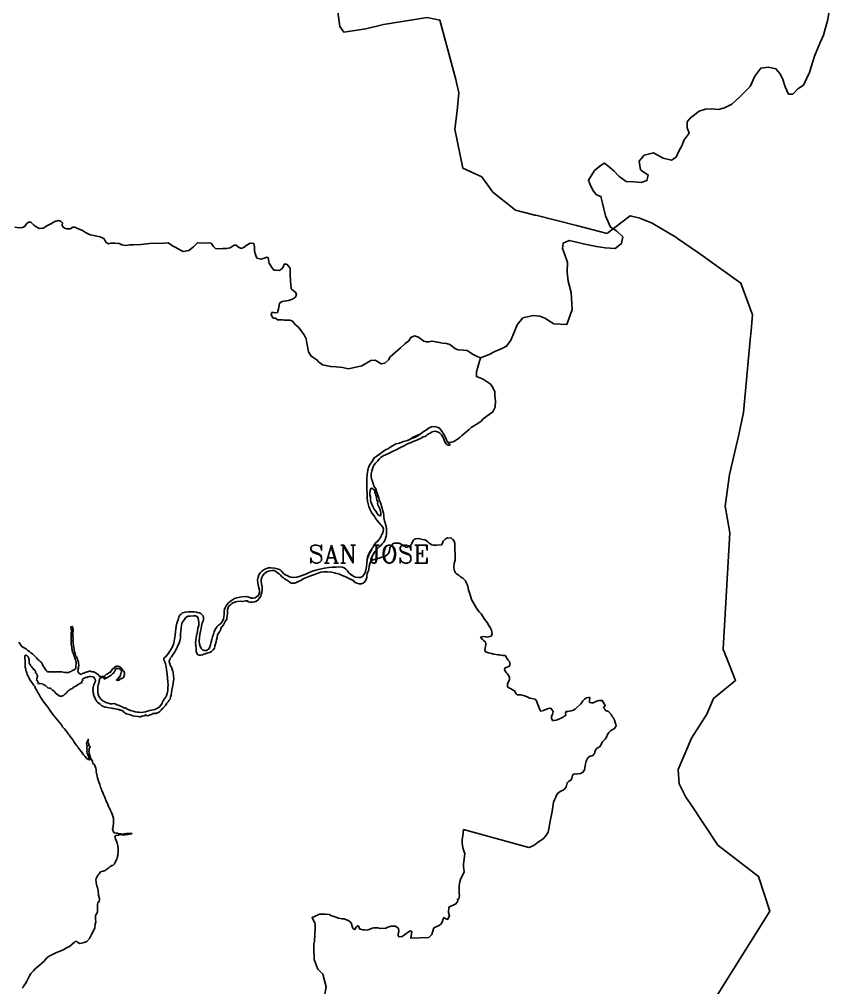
# Model space of a CAD drawing. Extents: x 283583 to 658922, y 889284 to 1241133.
# Drawn here: x 429287 to 445057, y 1076058 to 1094911 of the extents above; entities that cross this region are included whole.
import ezdxf
from ezdxf.enums import TextEntityAlignment as Align

# ---------------------------------------------------------------- set-up
doc = ezdxf.new("R2010")
doc.units = 0
doc.header["$MEASUREMENT"] = 0
for name, color, linetype in [('230 kV', 14, 'Continuous'), ('ALAJUELA', 7, 'Continuous'), ('NPROVINCIA', 40, 'Continuous'), ('PUNTARENAS', 7, 'Continuous'), ('SAN JOSE', 7, 'Continuous')]:
    doc.layers.add(name, color=color, linetype=linetype)
doc.styles.add('COMPLEX', font='COMPLEX', dxfattribs={"height": 0.2})

msp = doc.modelspace()

# ---------------------------------------------------------------- linework, layer by layer
at = {"layer": '230 kV', "color": 16}
msp.add_lwpolyline([(435300, 1096436), (435523, 1094770), (435603, 1094663), (436029, 1094728), (436374, 1094810), (437227, 1094947), (437471, 1094895), (437782, 1093740), (437843, 1093479), (437808, 1093128), (437765, 1092772), (437916, 1092015), (438287, 1091847), (438502, 1091545), (438943, 1091195), (439322, 1091100), (439336, 1091096), (440128, 1090896), (440728, 1090745), (440739, 1090754), (441177, 1091086), (441364, 1091042), (441603, 1090945), (442061, 1090672), (442099, 1090646), (442507, 1090366), (443329, 1089778), (443554, 1089161), (443527, 1088853), (443511, 1088672), (443381, 1087255), (443283, 1086795), (443108, 1086051), (443021, 1085433), (443114, 1084912), (442988, 1082655), (442987, 1082640), (443010, 1082583), (443023, 1082550), (443027, 1082541), (443036, 1082516), (443225, 1082041), (442797, 1081689), (442668, 1081380), (442366, 1080916), (442111, 1080307), (442126, 1080024), (442186, 1079907), (442258, 1079769), (442346, 1079637), (442883, 1078834), (443671, 1078225), (443895, 1077545), (442787, 1075774)], dxfattribs=at)
at = {"layer": 'ALAJUELA', "color": 241}
msp.add_lwpolyline([(445057, 1095098), (445015, 1094885), (444979, 1094744), (444940, 1094603), (444876, 1094462), (444762, 1094196), (444731, 1094088), (444667, 1093878), (444546, 1093628), (444441, 1093560), (444342, 1093456), (444256, 1093458), (444190, 1093600), (444145, 1093741), (444097, 1093850), (444011, 1093950), (443865, 1093978), (443716, 1093963), (443601, 1093807), (443511, 1093607), (443308, 1093400), (443153, 1093260), (443011, 1093186), (442893, 1093155), (442751, 1093169), (442638, 1093161), (442520, 1093123), (442342, 1092986), (442282, 1092915), (442286, 1092800), (442320, 1092694), (442229, 1092563), (442183, 1092452), (442127, 1092355), (442069, 1092230), (441979, 1092173), (441819, 1092208), (441631, 1092313), (441450, 1092265), (441353, 1092150), (441377, 1091982), (441526, 1091878), (441500, 1091773), (441391, 1091734), (441245, 1091745), (441096, 1091755), (440957, 1091860), (440861, 1091957), (440770, 1092032), (440673, 1092113), (440617, 1092078), (440478, 1091967), (440362, 1091779), (440405, 1091676), (440462, 1091566), (440521, 1091498), (440605, 1091463), (440636, 1091331), (440695, 1091084), (440793, 1090864), (440907, 1090794), (441035, 1090674), (441004, 1090547), (440886, 1090451), (440689, 1090466), (440519, 1090486), (440293, 1090535), (440133, 1090571), (439985, 1090607), (439872, 1090555), (439859, 1090447), (439898, 1090346), (439957, 1090177), (439949, 1089990), (439967, 1089812), (440028, 1089593), (440043, 1089259), (439941, 1088971), (439688, 1088980), (439511, 1089092), (439415, 1089130), (439284, 1089143), (439086, 1089099), (438975, 1088966), (438922, 1088835), (438853, 1088664), (438769, 1088549), (438663, 1088499), (438540, 1088444), (438431, 1088384), (438260, 1088321), (438169, 1088358), (438109, 1088390), (438062, 1088427), (438002, 1088466), (437923, 1088468), (437825, 1088474), (437760, 1088501), (437716, 1088544), (437663, 1088578), (437598, 1088598), (437523, 1088609), (437430, 1088624), (437320, 1088646), (437257, 1088633), (437210, 1088631), (437158, 1088646), (437053, 1088725), (436979, 1088749), (436907, 1088715), (436864, 1088654), (436796, 1088600), (436702, 1088514), (436548, 1088380), (436505, 1088339), (436470, 1088284), (436401, 1088217), (436331, 1088205), (436211, 1088273), (436129, 1088272), (435955, 1088164), (435692, 1088107), (435579, 1088134), (435453, 1088143), (435348, 1088150), (435188, 1088187), (435111, 1088242), (435077, 1088283), (434968, 1088356), (434912, 1088437), (434889, 1088572), (434871, 1088689), (434828, 1088768), (434791, 1088822), (434720, 1088919), (434656, 1088967), (434603, 1089033), (434552, 1089053), (434449, 1089052), (434407, 1089061), (434311, 1089059), (434273, 1089093), (434227, 1089093), (434207, 1089117), (434190, 1089167), (434205, 1089208), (434256, 1089200), (434309, 1089204), (434329, 1089275), (434344, 1089338), (434350, 1089388), (434399, 1089415), (434525, 1089439), (434605, 1089466), (434663, 1089505), (434679, 1089551), (434663, 1089602), (434625, 1089628), (434580, 1089666), (434568, 1089741), (434565, 1089822), (434557, 1089943), (434555, 1090070), (434492, 1090142), (434438, 1090142), (434420, 1090089), (434387, 1090046), (434344, 1090024), (434287, 1090030), (434241, 1090028), (434199, 1090078), (434152, 1090165), (434131, 1090270), (434104, 1090279), (434050, 1090260), (433990, 1090240), (433911, 1090264), (433880, 1090333), (433866, 1090395), (433862, 1090482), (433852, 1090545), (433780, 1090552), (433720, 1090518), (433661, 1090474), (433601, 1090452), (433554, 1090478), (433508, 1090514), (433469, 1090513), (433388, 1090463), (433319, 1090448), (433248, 1090447), (433174, 1090445), (433103, 1090451), (433062, 1090493), (433018, 1090555), (432969, 1090558), (432834, 1090552), (432751, 1090563), (432673, 1090484), (432583, 1090412), (432478, 1090393), (432408, 1090427), (432334, 1090471), (432266, 1090505), (432182, 1090558), (432099, 1090556), (431823, 1090547), (431651, 1090528), (431511, 1090520), (431429, 1090522), (431362, 1090511), (431282, 1090519), (431228, 1090547), (431147, 1090556), (431070, 1090555), (431020, 1090542), (430977, 1090568), (430930, 1090644), (430858, 1090680), (430794, 1090691), (430665, 1090717), (430589, 1090755), (430501, 1090810), (430417, 1090841), (430368, 1090865), (430329, 1090863), (430273, 1090832), (430213, 1090831), (430164, 1090848), (430133, 1090872), (430123, 1090906), (430129, 1090947), (430098, 1090976), (430043, 1090992), (429977, 1090973), (429900, 1090929), (429834, 1090895), (429752, 1090846), (429673, 1090837), (429625, 1090865), (429570, 1090904), (429513, 1090963), (429467, 1090963), (429433, 1090936), (429389, 1090878), (429349, 1090859), (429290, 1090855), (429197, 1090867)], dxfattribs=at)
at = {"layer": 'PUNTARENAS', "color": 241}
for points in [[(429197, 1090867), (429290, 1090855), (429349, 1090859), (429389, 1090878), (429433, 1090936), (429467, 1090963), (429513, 1090963), (429570, 1090904), (429625, 1090865), (429673, 1090837), (429752, 1090846), (429834, 1090895), (429900, 1090929), (429977, 1090973), (430043, 1090992), (430098, 1090976), (430129, 1090947), (430123, 1090906), (430133, 1090872), (430164, 1090848), (430213, 1090831), (430273, 1090832), (430329, 1090863), (430368, 1090865), (430417, 1090841), (430501, 1090810), (430589, 1090755), (430665, 1090717), (430794, 1090691), (430858, 1090680), (430930, 1090644), (430977, 1090568), (431020, 1090542), (431070, 1090555), (431147, 1090556), (431228, 1090547), (431282, 1090519), (431362, 1090511), (431429, 1090522), (431511, 1090520), (431651, 1090528), (431823, 1090547), (432099, 1090556), (432182, 1090558), (432266, 1090505), (432334, 1090471), (432408, 1090427), (432478, 1090393), (432583, 1090412), (432673, 1090484), (432751, 1090563), (432834, 1090552), (432969, 1090558), (433018, 1090555), (433062, 1090493), (433103, 1090451), (433174, 1090445), (433248, 1090447), (433319, 1090448), (433388, 1090463), (433469, 1090513), (433508, 1090514), (433554, 1090478), (433601, 1090452), (433661, 1090474), (433720, 1090518), (433780, 1090552), (433852, 1090545), (433862, 1090482), (433866, 1090395), (433880, 1090333), (433911, 1090264), (433990, 1090240), (434050, 1090260), (434104, 1090279), (434131, 1090270), (434152, 1090165), (434199, 1090078), (434241, 1090028), (434287, 1090030), (434344, 1090024), (434387, 1090046), (434420, 1090089), (434438, 1090142), (434492, 1090142), (434555, 1090070), (434557, 1089943), (434565, 1089822), (434568, 1089741), (434580, 1089666), (434625, 1089628), (434663, 1089602), (434679, 1089551), (434663, 1089505), (434605, 1089466), (434525, 1089439), (434399, 1089415), (434350, 1089388), (434344, 1089338), (434329, 1089275), (434309, 1089204), (434256, 1089200), (434205, 1089208), (434190, 1089167), (434207, 1089117), (434227, 1089093), (434273, 1089093), (434311, 1089059), (434407, 1089061), (434449, 1089052), (434552, 1089053), (434603, 1089033), (434656, 1088967), (434720, 1088919), (434791, 1088822), (434828, 1088768), (434871, 1088689), (434889, 1088572), (434912, 1088437), (434968, 1088356), (435077, 1088283), (435111, 1088242), (435188, 1088187), (435348, 1088150), (435453, 1088143), (435579, 1088134), (435692, 1088107), (435955, 1088164), (436129, 1088272), (436211, 1088273), (436331, 1088205), (436401, 1088217), (436470, 1088284), (436505, 1088339), (436548, 1088380), (436702, 1088514), (436796, 1088600), (436864, 1088654), (436907, 1088715), (436979, 1088749), (437053, 1088725), (437158, 1088646), (437210, 1088631), (437257, 1088633), (437320, 1088646), (437430, 1088624), (437523, 1088609), (437598, 1088598), (437663, 1088578), (437716, 1088544), (437760, 1088501), (437825, 1088474), (437923, 1088468), (438002, 1088466), (438062, 1088427), (438109, 1088390), (438169, 1088358), (438260, 1088321), (438216, 1088167), (438185, 1088046), (438182, 1087955), (438316, 1087907), (438447, 1087816), (438497, 1087757), (438541, 1087661), (438540, 1087583), (438551, 1087485), (438548, 1087363), (438499, 1087267), (438316, 1087131), (438276, 1087091), (438231, 1087058), (438178, 1087021), (438133, 1086996), (438080, 1086963), (438039, 1086928), (437967, 1086868), (437926, 1086827), (437894, 1086801), (437860, 1086773), (437816, 1086738), (437777, 1086711), (437730, 1086686), (437698, 1086678), (437645, 1086671), (437624, 1086678), (437622, 1086681), (437603, 1086727), (437586, 1086759), (437559, 1086808), (437527, 1086863), (437504, 1086900), (437464, 1086953), (437419, 1086972), (437366, 1086983), (437311, 1086976), (437260, 1086957), (437214, 1086921), (437144, 1086877), (437087, 1086837), (437067, 1086827), (437021, 1086806), (436964, 1086780), (436921, 1086755), (436885, 1086733), (436841, 1086714), (436763, 1086689), (436687, 1086659), (436617, 1086644), (436515, 1086588), (436460, 1086547), (436424, 1086534), (436352, 1086489), (436318, 1086460), (436250, 1086413), (436189, 1086369), (436166, 1086324), (436117, 1086250), (436081, 1086191), (436070, 1086134), (436057, 1086051), (436049, 1085958), (436049, 1085874), (436047, 1085787), (436057, 1085653), (436057, 1085591), (436063, 1085528), (436074, 1085477), (436091, 1085428), (436116, 1085362), (436131, 1085324), (436156, 1085290), (436190, 1085246), (436215, 1085208), (436253, 1085155), (436291, 1085108), (436330, 1085066), (436359, 1085022), (436374, 1084988), (436368, 1084945), (436359, 1084914), (436344, 1084882), (436325, 1084844), (436308, 1084809), (436287, 1084788), (436264, 1084754), (436234, 1084731), (436198, 1084684), (436164, 1084629), (436156, 1084613), (436149, 1084605), (436102, 1084531), (436078, 1084480), (436064, 1084438), (436057, 1084410), (436056, 1084392), (436049, 1084322), (436045, 1084255), (436032, 1084188), (436018, 1084143), (435990, 1084099), (435967, 1084065), (435929, 1084042), (435886, 1084044), (435831, 1084048), (435795, 1084063), (435770, 1084080), (435740, 1084104), (435700, 1084137), (435673, 1084176), (435643, 1084205), (435609, 1084231), (435577, 1084245), (435520, 1084250), (435450, 1084248), (435383, 1084246), (435313, 1084239), (435228, 1084227), (435137, 1084208), (435055, 1084187), (434970, 1084160), (434915, 1084135), (434862, 1084112), (434805, 1084089), (434750, 1084072), (434690, 1084053), (434618, 1084042), (434568, 1084049), (434530, 1084061), (434500, 1084080), (434460, 1084099), (434426, 1084123), (434392, 1084167), (434362, 1084195), (434331, 1084208), (434303, 1084214), (434250, 1084225), (434183, 1084229), (434134, 1084229), (434062, 1084204), (434007, 1084170), (433971, 1084132), (433950, 1084094), (433937, 1084049), (433922, 1083992), (433928, 1083937), (433943, 1083867), (433958, 1083799), (433958, 1083751), (433945, 1083713), (433926, 1083683), (433911, 1083671), (433879, 1083650), (433839, 1083644), (433801, 1083644), (433771, 1083655), (433733, 1083669), (433693, 1083672), (433619, 1083665), (433575, 1083659), (433517, 1083651), (433471, 1083634), (433418, 1083598), (433361, 1083555), (433316, 1083507), (433301, 1083469), (433278, 1083431), (433276, 1083380), (433274, 1083331), (433267, 1083278), (433257, 1083236), (433231, 1083178), (433202, 1083142), (433170, 1083121), (433134, 1083091), (433111, 1083051), (433079, 1082990), (433066, 1082943), (433047, 1082888), (433034, 1082839), (433021, 1082789), (433009, 1082731), (432992, 1082687), (432966, 1082647), (432928, 1082624), (432890, 1082621), (432854, 1082636), (432824, 1082662), (432803, 1082704), (432793, 1082749), (432789, 1082806), (432793, 1082878), (432801, 1082937), (432814, 1083000), (432825, 1083049), (432831, 1083102), (432844, 1083153), (432855, 1083187), (432869, 1083212), (432874, 1083265), (432867, 1083297), (432848, 1083320), (432821, 1083341), (432795, 1083354), (432757, 1083364), (432734, 1083371), (432688, 1083375), (432639, 1083375), (432575, 1083377), (432520, 1083371), (432463, 1083354), (432436, 1083333), (432406, 1083301), (432389, 1083276), (432376, 1083221), (432355, 1083157), (432342, 1083096), (432334, 1083039), (432323, 1082984), (432321, 1082925), (432315, 1082876), (432304, 1082843), (432293, 1082763), (432270, 1082697), (432238, 1082642), (432213, 1082610), (432175, 1082549), (432139, 1082503), (432103, 1082477), (432096, 1082465), (432100, 1082443), (432117, 1082405), (432130, 1082365), (432141, 1082308), (432149, 1082246), (432164, 1082160), (432172, 1082088), (432178, 1082007), (432183, 1081953), (432178, 1081894), (432174, 1081843), (432161, 1081788), (432148, 1081744), (432129, 1081706), (432110, 1081680), (432097, 1081670), (432097, 1081670), (432091, 1081651), (432075, 1081622), (432064, 1081598), (432039, 1081558), (432014, 1081526), (431988, 1081507), (431964, 1081491), (431925, 1081473), (431888, 1081467), (431859, 1081464), (431826, 1081454), (431781, 1081440), (431740, 1081427), (431663, 1081417), (431613, 1081420), (431578, 1081424), (431541, 1081429), (431502, 1081439), (431448, 1081457), (431423, 1081466), (431388, 1081480), (431359, 1081497), (431348, 1081503), (431334, 1081508), (431321, 1081501), (431313, 1081506), (431301, 1081516), (431289, 1081526), (431256, 1081536), (431216, 1081556), (431186, 1081567), (431150, 1081581), (431116, 1081589), (431095, 1081587), (431086, 1081586), (431073, 1081585), (431055, 1081585), (431039, 1081593), (431017, 1081599), (430992, 1081605), (430968, 1081613), (430936, 1081627), (430919, 1081633), (430903, 1081646), (430879, 1081671), (430869, 1081681), (430857, 1081700), (430849, 1081712), (430836, 1081736), (430823, 1081765), (430822, 1081775), (430817, 1081803), (430812, 1081829), (430812, 1081868), (430811, 1081896), (430815, 1081920), (430823, 1081945), (430824, 1081963), (430828, 1081984), (430833, 1081995), (430838, 1082008), (430843, 1082018), (430840, 1082033), (430844, 1082049), (430849, 1082062), (430855, 1082078), (430864, 1082090), (430874, 1082093), (430884, 1082094), (430892, 1082102), (430904, 1082099), (430919, 1082102), (430928, 1082096), (430935, 1082087), (430935, 1082079), (430940, 1082070), (430949, 1082067), (430957, 1082075), (430951, 1082078), (430946, 1082087), (430946, 1082094), (430950, 1082100), (430960, 1082099), (430973, 1082091), (430983, 1082085), (430995, 1082089), (431012, 1082103), (431055, 1082129), (431071, 1082143), (431079, 1082146), (431097, 1082166), (431123, 1082186), (431133, 1082204), (431138, 1082213), (431144, 1082222), (431151, 1082231), (431146, 1082238), (431152, 1082249), (431162, 1082268), (431173, 1082273), (431198, 1082274), (431221, 1082272), (431240, 1082263), (431256, 1082248), (431270, 1082240), (431276, 1082231), (431275, 1082214), (431273, 1082198), (431264, 1082186), (431259, 1082170), (431256, 1082157), (431253, 1082141), (431249, 1082130), (431250, 1082120), (431239, 1082106), (431220, 1082101), (431219, 1082085), (431213, 1082074), (431189, 1082062), (431177, 1082050), (431187, 1082046), (431200, 1082039), (431217, 1082042), (431231, 1082048), (431244, 1082062), (431260, 1082074), (431272, 1082075), (431286, 1082079), (431302, 1082091), (431316, 1082097), (431320, 1082115), (431328, 1082131), (431335, 1082146), (431332, 1082161), (431327, 1082178), (431331, 1082194), (431324, 1082212), (431310, 1082226), (431301, 1082237), (431301, 1082246), (431290, 1082256), (431282, 1082270), (431272, 1082278), (431256, 1082293), (431231, 1082308), (431211, 1082316), (431187, 1082317), (431173, 1082313), (431156, 1082307), (431145, 1082302), (431136, 1082289), (431129, 1082282), (431107, 1082263), (431076, 1082227), (431064, 1082211), (431056, 1082195), (431047, 1082201), (431032, 1082187), (431001, 1082167), (430977, 1082154), (430961, 1082143), (430947, 1082125), (430929, 1082119), (430906, 1082118), (430879, 1082118), (430858, 1082116), (430842, 1082119), (430837, 1082135), (430826, 1082149), (430806, 1082164), (430785, 1082178), (430770, 1082187), (430751, 1082200), (430744, 1082207), (430732, 1082209), (430720, 1082209), (430702, 1082210), (430685, 1082213), (430666, 1082217), (430650, 1082217), (430632, 1082213), (430611, 1082206), (430588, 1082203), (430568, 1082195), (430547, 1082184), (430523, 1082178), (430509, 1082168), (430496, 1082157), (430486, 1082159), (430471, 1082168), (430456, 1082175), (430447, 1082184), (430440, 1082192), (430433, 1082207), (430428, 1082222), (430429, 1082244), (430428, 1082262), (430435, 1082279), (430437, 1082299), (430441, 1082311), (430442, 1082323), (430444, 1082341), (430440, 1082372), (430440, 1082395), (430432, 1082413), (430428, 1082431), (430419, 1082454), (430409, 1082473), (430402, 1082498), (430389, 1082515), (430378, 1082537), (430372, 1082562), (430367, 1082582), (430358, 1082606), (430356, 1082631), (430351, 1082657), (430345, 1082678), (430340, 1082704), (430338, 1082732), (430334, 1082757), (430332, 1082782), (430333, 1082798), (430330, 1082818), (430331, 1082849), (430331, 1082873), (430330, 1082894), (430329, 1082913), (430328, 1082940), (430329, 1082958), (430326, 1082977), (430333, 1082993), (430334, 1083013), (430335, 1083031), (430330, 1083052), (430324, 1083069), (430325, 1083081), (430313, 1083089), (430288, 1083082), (430291, 1083065), (430297, 1083040), (430299, 1083028), (430299, 1082993), (430297, 1082965), (430292, 1082934), (430293, 1082908), (430293, 1082884), (430294, 1082862), (430294, 1082839), (430294, 1082823), (430294, 1082802), (430292, 1082769), (430298, 1082742), (430300, 1082717), (430305, 1082695), (430306, 1082681), (430311, 1082664), (430317, 1082643), (430317, 1082627), (430317, 1082614), (430320, 1082601), (430324, 1082590), (430331, 1082579), (430334, 1082565), (430342, 1082549), (430347, 1082537), (430352, 1082516), (430361, 1082500), (430369, 1082480), (430372, 1082463), (430379, 1082441), (430388, 1082418), (430390, 1082402), (430392, 1082380), (430392, 1082360), (430387, 1082325), (430388, 1082305), (430386, 1082286), (430380, 1082268), (430365, 1082254), (430340, 1082242), (430324, 1082234), (430307, 1082225), (430292, 1082215), (430272, 1082205), (430247, 1082197), (430219, 1082196), (430194, 1082194), (430173, 1082195), (430140, 1082200), (430113, 1082208), (430090, 1082207), (430062, 1082208), (430039, 1082209), (430021, 1082206), (430007, 1082210), (429994, 1082207), (429981, 1082201), (429966, 1082204), (429949, 1082207), (429934, 1082204), (429915, 1082203), (429898, 1082204), (429875, 1082206), (429843, 1082205), (429827, 1082212), (429811, 1082230), (429795, 1082251), (429771, 1082289), (429753, 1082316), (429739, 1082349), (429724, 1082374), (429718, 1082389), (429707, 1082403), (429690, 1082409), (429680, 1082419), (429664, 1082437), (429643, 1082457), (429621, 1082479), (429596, 1082504), (429578, 1082526), (429543, 1082556), (429510, 1082579), (429484, 1082603), (429454, 1082624), (429424, 1082648), (429392, 1082670), (429365, 1082682), (429336, 1082702), (429317, 1082726), (429298, 1082757), (429277, 1082788)], [(429339, 1076046), (429358, 1076069), (429372, 1076092), (429406, 1076139), (429434, 1076187), (429461, 1076234), (429483, 1076287), (429512, 1076333), (429559, 1076386), (429599, 1076431), (429663, 1076481), (429769, 1076576), (429817, 1076634), (429864, 1076672), (429919, 1076697), (429955, 1076714), (430012, 1076743), (430078, 1076771), (430150, 1076798), (430205, 1076830), (430266, 1076862), (430315, 1076902), (430351, 1076938), (430376, 1076955), (430406, 1076957), (430425, 1076938), (430461, 1076919), (430499, 1076925), (430548, 1076936), (430597, 1076959), (430650, 1077018), (430692, 1077090), (430756, 1077219), (430763, 1077291), (430775, 1077342), (430770, 1077393), (430771, 1077462), (430807, 1077528), (430809, 1077676), (430817, 1077718), (430839, 1077735), (430845, 1077784), (430837, 1077816), (430830, 1077856), (430821, 1077942), (430805, 1078008), (430805, 1078008), (430800, 1078022), (430794, 1078040), (430788, 1078073), (430782, 1078101), (430783, 1078126), (430778, 1078150), (430779, 1078190), (430792, 1078204), (430800, 1078222), (430810, 1078236), (430830, 1078258), (430840, 1078277), (430856, 1078291), (430869, 1078313), (430892, 1078320), (430915, 1078324), (430936, 1078332), (430954, 1078341), (430971, 1078354), (430996, 1078365), (431016, 1078384), (431035, 1078399), (431052, 1078414), (431071, 1078423), (431083, 1078438), (431094, 1078439), (431106, 1078439), (431118, 1078449), (431126, 1078459), (431139, 1078471), (431145, 1078489), (431157, 1078508), (431174, 1078537), (431182, 1078561), (431191, 1078586), (431199, 1078607), (431200, 1078621), (431204, 1078640), (431206, 1078663), (431209, 1078696), (431207, 1078716), (431209, 1078745), (431211, 1078764), (431203, 1078818), (431188, 1078873), (431170, 1078928), (431158, 1078951), (431149, 1078979), (431147, 1079005), (431156, 1079014), (431173, 1079023), (431215, 1079028), (431247, 1079039), (431273, 1079034), (431296, 1079031), (431325, 1079029), (431352, 1079034), (431392, 1079038), (431421, 1079045), (431440, 1079048), (431461, 1079054), (431476, 1079055), (431471, 1079061), (431456, 1079061), (431439, 1079060), (431419, 1079060), (431394, 1079057), (431363, 1079058), (431322, 1079052), (431297, 1079047), (431279, 1079049), (431258, 1079055), (431234, 1079056), (431211, 1079062), (431197, 1079067), (431175, 1079066), (431141, 1079070), (431126, 1079077), (431116, 1079094), (431103, 1079123), (431102, 1079146), (431103, 1079162), (431111, 1079196), (431118, 1079264), (431117, 1079315), (431117, 1079356), (431104, 1079398), (431092, 1079433), (431080, 1079471), (431059, 1079505), (431046, 1079537), (431034, 1079562), (431022, 1079588), (431009, 1079621), (431000, 1079643), (430986, 1079679), (430972, 1079712), (430959, 1079743), (430941, 1079783), (430927, 1079819), (430912, 1079858), (430895, 1079891), (430883, 1079922), (430868, 1079962), (430850, 1080013), (430838, 1080049), (430821, 1080095), (430810, 1080145), (430785, 1080264), (430782, 1080296), (430775, 1080332), (430760, 1080367), (430751, 1080398), (430742, 1080412), (430724, 1080414), (430718, 1080431), (430710, 1080459), (430704, 1080478), (430691, 1080498), (430679, 1080519), (430666, 1080537), (430665, 1080559), (430660, 1080577), (430652, 1080595), (430645, 1080616), (430643, 1080631), (430640, 1080658), (430644, 1080678), (430646, 1080693), (430648, 1080716), (430657, 1080736), (430670, 1080746), (430666, 1080753), (430658, 1080758), (430654, 1080767), (430642, 1080761), (430643, 1080778), (430633, 1080769), (430636, 1080787), (430637, 1080801), (430630, 1080819), (430622, 1080839), (430629, 1080868), (430633, 1080885), (430623, 1080896), (430623, 1080884), (430621, 1080867), (430616, 1080855), (430603, 1080840), (430592, 1080809), (430599, 1080780), (430604, 1080761), (430601, 1080733), (430600, 1080708), (430604, 1080679), (430601, 1080651), (430607, 1080624), (430618, 1080596), (430627, 1080575), (430633, 1080553), (430641, 1080536), (430649, 1080521), (430660, 1080507), (430663, 1080496), (430653, 1080491), (430627, 1080503), (430602, 1080521), (430561, 1080565), (430535, 1080594), (430509, 1080631), (430489, 1080657), (430464, 1080691), (430440, 1080720), (430422, 1080745), (430404, 1080766), (430389, 1080791), (430356, 1080837), (430331, 1080877), (430301, 1080916), (430273, 1080950), (430255, 1080978), (430239, 1081003), (430217, 1081030), (430189, 1081062), (430157, 1081102), (430128, 1081137), (430104, 1081172), (430075, 1081211), (430039, 1081250), (430014, 1081283), (429969, 1081340), (429941, 1081374), (429914, 1081415), (429880, 1081464), (429845, 1081510), (429814, 1081553), (429792, 1081583), (429740, 1081658), (429724, 1081677), (429698, 1081717), (429676, 1081751), (429646, 1081805), (429627, 1081844), (429603, 1081885), (429587, 1081920), (429571, 1081942), (429559, 1081953), (429546, 1081973), (429527, 1082002), (429515, 1082016), (429492, 1082050), (429471, 1082100), (429461, 1082125), (429442, 1082156), (429432, 1082187), (429426, 1082205), (429416, 1082232), (429410, 1082259), (429402, 1082296), (429403, 1082316), (429403, 1082341), (429403, 1082370), (429402, 1082385), (429399, 1082397), (429398, 1082418), (429399, 1082434), (429394, 1082466), (429392, 1082489), (429393, 1082510), (429400, 1082527), (429417, 1082529), (429432, 1082526), (429447, 1082513), (429457, 1082502), (429464, 1082488), (429468, 1082483), (429472, 1082475), (429472, 1082455), (429478, 1082432), (429477, 1082410), (429477, 1082385), (429483, 1082363), (429494, 1082347), (429505, 1082330), (429525, 1082308), (429536, 1082292), (429550, 1082278), (429562, 1082259), (429573, 1082250), (429590, 1082232), (429598, 1082223), (429602, 1082214), (429599, 1082200), (429604, 1082187), (429616, 1082182), (429627, 1082165), (429633, 1082143), (429640, 1082125), (429642, 1082110), (429636, 1082108), (429634, 1082091), (429628, 1082070), (429623, 1082047), (429630, 1082037), (429637, 1082031), (429647, 1082023), (429647, 1082010), (429651, 1082000), (429650, 1081990), (429649, 1081981), (429658, 1081978), (429667, 1081980), (429686, 1081977), (429723, 1081975), (429748, 1081969), (429766, 1081957), (429782, 1081949), (429804, 1081932), (429818, 1081919), (429826, 1081911), (429843, 1081897), (429864, 1081891), (429886, 1081887), (429897, 1081880), (429913, 1081867), (429935, 1081851), (429955, 1081837), (429969, 1081826), (429981, 1081811), (429991, 1081793), (430008, 1081779), (430034, 1081757), (430059, 1081742), (430083, 1081733), (430110, 1081733), (430127, 1081740), (430147, 1081747), (430165, 1081763), (430188, 1081782), (430203, 1081797), (430220, 1081817), (430238, 1081838), (430258, 1081849), (430296, 1081874), (430321, 1081885), (430336, 1081899), (430356, 1081915), (430385, 1081929), (430419, 1081952), (430436, 1081960), (430454, 1081976), (430477, 1081986), (430497, 1081992), (430509, 1081999), (430498, 1082003), (430506, 1082020), (430524, 1082036), (430514, 1082042), (430515, 1082050), (430517, 1082056), (430525, 1082069), (430549, 1082085), (430571, 1082095), (430598, 1082099), (430621, 1082113), (430653, 1082118), (430686, 1082116), (430717, 1082113), (430729, 1082107), (430741, 1082093), (430749, 1082081), (430753, 1082071), (430760, 1082061), (430765, 1082047), (430769, 1082039), (430770, 1082024), (430762, 1082010), (430752, 1081986), (430739, 1081952), (430727, 1081925), (430719, 1081905), (430721, 1081880), (430717, 1081852), (430723, 1081830), (430724, 1081806), (430727, 1081784), (430731, 1081767), (430735, 1081744), (430746, 1081724), (430753, 1081707), (430762, 1081687), (430770, 1081670), (430781, 1081655), (430791, 1081639), (430809, 1081617), (430832, 1081596), (430863, 1081569), (430892, 1081546), (430924, 1081533), (430964, 1081519), (431004, 1081514), (431075, 1081501), (431101, 1081496), (431131, 1081490), (431159, 1081486), (431188, 1081483), (431208, 1081477), (431224, 1081471), (431246, 1081463), (431266, 1081459), (431284, 1081454), (431307, 1081443), (431318, 1081424), (431331, 1081416), (431349, 1081400), (431375, 1081390), (431421, 1081374), (431460, 1081361), (431495, 1081352), (431535, 1081345), (431595, 1081336), (431624, 1081334), (431645, 1081333), (431670, 1081342), (431684, 1081346), (431710, 1081348), (431729, 1081355), (431738, 1081367), (431748, 1081367), (431759, 1081357), (431772, 1081353), (431803, 1081356), (431813, 1081365), (431834, 1081368), (431851, 1081374), (431872, 1081386), (431883, 1081397), (431891, 1081396), (431904, 1081396), (431917, 1081394), (431928, 1081399), (431937, 1081407), (431942, 1081399), (431952, 1081396), (431963, 1081405), (431997, 1081418), (432020, 1081437), (432050, 1081463), (432080, 1081499), (432106, 1081528), (432129, 1081552), (432129, 1081552), (432140, 1081564), (432159, 1081594), (432180, 1081623), (432199, 1081649), (432220, 1081678), (432227, 1081712), (432239, 1081754), (432246, 1081807), (432252, 1081852), (432259, 1081882), (432271, 1081942), (432282, 1081992), (432286, 1082041), (432292, 1082066), (432284, 1082138), (432278, 1082187), (432272, 1082217), (432261, 1082253), (432246, 1082295), (432229, 1082327), (432215, 1082369), (432204, 1082401), (432202, 1082418), (432215, 1082445), (432225, 1082475), (432247, 1082498), (432283, 1082552), (432304, 1082586), (432327, 1082624), (432350, 1082669), (432374, 1082717), (432389, 1082755), (432401, 1082793), (432414, 1082838), (432420, 1082861), (432420, 1082948), (432427, 1082999), (432433, 1083060), (432444, 1083107), (432452, 1083151), (432471, 1083187), (432499, 1083225), (432522, 1083259), (432544, 1083278), (432575, 1083293), (432613, 1083293), (432673, 1083297), (432713, 1083297), (432751, 1083276), (432766, 1083248), (432776, 1083212), (432780, 1083168), (432780, 1083110), (432763, 1083066), (432753, 1082994), (432732, 1082905), (432721, 1082831), (432717, 1082768), (432721, 1082717), (432729, 1082655), (432729, 1082605), (432738, 1082571), (432748, 1082552), (432767, 1082539), (432786, 1082533), (432816, 1082531), (432826, 1082532), (432852, 1082538), (432877, 1082551), (432905, 1082559), (432920, 1082567), (432956, 1082578), (432992, 1082586), (433025, 1082605), (433061, 1082633), (433083, 1082667), (433093, 1082707), (433106, 1082754), (433115, 1082800), (433123, 1082832), (433134, 1082876), (433146, 1082925), (433166, 1082966), (433187, 1082998), (433199, 1083015), (433210, 1083055), (433231, 1083091), (433261, 1083121), (433280, 1083159), (433301, 1083197), (433322, 1083233), (433327, 1083260), (433335, 1083336), (433335, 1083377), (433339, 1083421), (433348, 1083457), (433365, 1083487), (433395, 1083514), (433424, 1083535), (433450, 1083553), (433494, 1083572), (433534, 1083574), (433591, 1083581), (433627, 1083574), (433685, 1083589), (433729, 1083589), (433742, 1083568), (433773, 1083566), (433818, 1083564), (433862, 1083570), (433903, 1083580), (433930, 1083602), (433947, 1083631), (433968, 1083652), (433985, 1083682), (433996, 1083716), (434004, 1083758), (434011, 1083792), (434015, 1083836), (434011, 1083872), (434002, 1083900), (433998, 1083929), (433996, 1083954), (433994, 1084003), (434007, 1084047), (434024, 1084081), (434053, 1084115), (434085, 1084140), (434117, 1084163), (434159, 1084176), (434208, 1084182), (434242, 1084182), (434269, 1084169), (434278, 1084158), (434314, 1084132), (434341, 1084115), (434371, 1084088), (434398, 1084060), (434426, 1084035), (434447, 1084020), (434489, 1083997), (434523, 1083973), (434555, 1083946), (434578, 1083935), (434604, 1083931), (434644, 1083933), (434684, 1083944), (434711, 1083965), (434764, 1083986), (434811, 1084016), (434877, 1084043), (434940, 1084073), (434993, 1084089), (435048, 1084111), (435084, 1084122), (435154, 1084145), (435211, 1084152), (435283, 1084152), (435361, 1084147), (435423, 1084137), (435465, 1084122), (435516, 1084107), (435558, 1084090), (435605, 1084069), (435651, 1084050), (435698, 1084026), (435744, 1084007), (435789, 1083986), (435797, 1083963), (435825, 1083948), (435854, 1083933), (435903, 1083922), (435947, 1083920), (435981, 1083935), (436011, 1083960), (436026, 1083982), (436039, 1084013), (436047, 1084045), (436051, 1084074), (436056, 1084118), (436066, 1084152), (436082, 1084167), (436090, 1084199), (436096, 1084264), (436109, 1084311), (436119, 1084351), (436128, 1084376), (436291, 1084420), (436341, 1084440), (436383, 1084446), (436422, 1084467), (436462, 1084502), (436480, 1084525), (436491, 1084562), (436498, 1084623), (436553, 1084701), (436579, 1084710), (436629, 1084711), (436654, 1084711), (436681, 1084710), (436719, 1084692), (436763, 1084663), (436787, 1084650), (436810, 1084636), (436837, 1084637), (436882, 1084657), (436917, 1084690), (436939, 1084737), (436961, 1084770), (436991, 1084797), (437050, 1084805), (437078, 1084797), (437132, 1084786), (437188, 1084775), (437237, 1084740), (437264, 1084714), (437314, 1084680), (437345, 1084675), (437406, 1084674), (437506, 1084678), (437522, 1084714), (437538, 1084752), (437578, 1084797), (437617, 1084814), (437696, 1084808), (437723, 1084784), (437751, 1084750), (437762, 1084703), (437769, 1084376), (437748, 1084322), (437740, 1084244), (437751, 1084195), (437767, 1084144), (437787, 1084125), (437806, 1084109), (437846, 1084086), (437873, 1084054), (437918, 1084029), (437946, 1084003), (437967, 1083977), (437986, 1083949), (438001, 1083910), (438013, 1083878), (438023, 1083841), (438029, 1083798), (438044, 1083764), (438060, 1083704), (438088, 1083616), (438114, 1083569), (438161, 1083492), (438181, 1083449), (438207, 1083410), (438242, 1083369), (438273, 1083334), (438299, 1083298), (438329, 1083253), (438360, 1083204), (438395, 1083159), (438416, 1083119), (438449, 1083068), (438475, 1083020), (438487, 1082946), (438467, 1082900), (438391, 1082883), (438361, 1082891), (438321, 1082896), (438263, 1082883), (438298, 1082836), (438322, 1082815), (438357, 1082789), (438364, 1082747), (438355, 1082671), (438349, 1082620), (438359, 1082596), (438420, 1082580), (438476, 1082566), (438514, 1082549), (438570, 1082544), (438598, 1082540), (438630, 1082537), (438664, 1082530), (438697, 1082526), (438735, 1082524), (438758, 1082513), (438777, 1082467), (438799, 1082436), (438824, 1082407), (438836, 1082376), (438836, 1082334), (438814, 1082314), (438744, 1082287), (438732, 1082252), (438743, 1082219), (438768, 1082189), (438788, 1082169), (438810, 1082139), (438829, 1082105), (438829, 1082060), (438806, 1082014), (438788, 1081964), (438789, 1081912), (438828, 1081891), (438860, 1081875), (438883, 1081854), (438921, 1081834), (438953, 1081782), (438976, 1081758), (439041, 1081760), (439074, 1081752), (439120, 1081743), (439157, 1081724), (439220, 1081695), (439263, 1081687), (439317, 1081674), (439344, 1081658), (439379, 1081572), (439390, 1081536), (439403, 1081503), (439416, 1081465), (439436, 1081444), (439490, 1081456), (439517, 1081468), (439586, 1081490), (439628, 1081501), (439677, 1081434), (439664, 1081384), (439645, 1081337), (439643, 1081303), (439665, 1081260), (439696, 1081261), (439737, 1081263), (439789, 1081287), (439843, 1081314), (439866, 1081326), (439923, 1081362), (439918, 1081401), (439929, 1081433), (439963, 1081436), (440029, 1081445), (440069, 1081462), (440103, 1081481), (440135, 1081512), (440195, 1081566), (440213, 1081587), (440235, 1081613), (440251, 1081642), (440285, 1081678), (440323, 1081703), (440361, 1081705), (440392, 1081706), (440386, 1081641), (440386, 1081613), (440425, 1081604), (440457, 1081605), (440481, 1081614), (440537, 1081641), (440572, 1081650), (440605, 1081652), (440633, 1081652), (440686, 1081550), (440658, 1081509), (440679, 1081480), (440697, 1081457), (440752, 1081433), (440806, 1081375), (440827, 1081340), (440847, 1081315), (440868, 1081263), (440881, 1081218), (440897, 1081179), (440903, 1081153), (440872, 1081107), (440827, 1081077), (440793, 1081060), (440760, 1081027), (440734, 1080984), (440716, 1080938), (440691, 1080899), (440664, 1080873), (440634, 1080841), (440613, 1080799), (440588, 1080756), (440564, 1080742), (440516, 1080708), (440498, 1080683), (440490, 1080645), (440481, 1080617), (440450, 1080576), (440386, 1080557), (440351, 1080531), (440336, 1080505), (440320, 1080465), (440308, 1080418), (440297, 1080377), (440293, 1080331), (440287, 1080300), (440261, 1080259), (440212, 1080228), (440154, 1080218), (440123, 1080217), (440098, 1080221), (440065, 1080209), (440050, 1080188), (440046, 1080161), (440041, 1080133), (440020, 1080101), (439976, 1080070), (439949, 1080044), (439927, 1079967), (439906, 1079930), (439869, 1079902), (439827, 1079885), (439775, 1079852), (439743, 1079807), (439727, 1079770), (439700, 1079714), (439684, 1079667), (439657, 1079485), (439647, 1079425), (439616, 1079298), (439591, 1079150), (439577, 1079086), (439553, 1079046), (439536, 1079017), (439487, 1078962), (439460, 1078944), (439423, 1078914), (439390, 1078896), (439326, 1078845), (439287, 1078816), (439205, 1078787), (437933, 1079136), (437916, 1079014), (437904, 1078940), (437908, 1078880), (437913, 1078816), (437921, 1078786), (437932, 1078740), (437944, 1078701), (437957, 1078662), (437946, 1078569), (437938, 1078510), (437934, 1078466), (437934, 1078415), (437940, 1078362), (437945, 1078310), (437873, 1078162), (437857, 1078116), (437844, 1078047), (437845, 1077999), (437846, 1077954), (437846, 1077920), (437849, 1077889), (437852, 1077851), (437839, 1077790), (437812, 1077775), (437819, 1077741), (437784, 1077689), (437645, 1077623), (437636, 1077518), (437657, 1077456), (437620, 1077386), (437584, 1077400), (437548, 1077421), (437502, 1077306), (437460, 1077265), (437424, 1077256), (437396, 1077244), (437356, 1077221), (437313, 1077094), (437259, 1077032), (436905, 1077024), (436923, 1077154), (436890, 1077163), (436786, 1077086), (436737, 1077053), (436675, 1077047), (436662, 1077073), (436661, 1077106), (436675, 1077150), (436668, 1077212), (436636, 1077237), (436608, 1077252), (436565, 1077258), (436522, 1077256), (436459, 1077233), (436421, 1077215), (436309, 1077208), (436265, 1077220), (436223, 1077221), (436189, 1077220), (436151, 1077216), (436095, 1077192), (436070, 1077183), (436041, 1077179), (436004, 1077183), (435972, 1077185), (435943, 1077191), (435910, 1077201), (435895, 1077246), (435873, 1077264), (435839, 1077237), (435817, 1077193), (435788, 1077200), (435772, 1077230), (435742, 1077317), (435701, 1077362), (435671, 1077374), (435635, 1077387), (435606, 1077397), (435570, 1077399), (435496, 1077414), (435448, 1077433), (435388, 1077449), (435351, 1077460), (435316, 1077479), (435242, 1077490), (435129, 1077491), (435030, 1077445), (434985, 1077423), (435019, 1077355), (435040, 1077319), (435047, 1077291), (435047, 1077241), (435045, 1077216), (435028, 1076966), (435020, 1076911), (435021, 1076739), (435022, 1076701), (435022, 1076606), (435083, 1076451), (435099, 1076421), (435154, 1076360), (435194, 1076320), (435255, 1076074), (435215, 1075825)]]:
    msp.add_lwpolyline(points, dxfattribs=at)
msp.add_lwpolyline([(436295, 1085251), (436279, 1085259), (436251, 1085293), (436222, 1085333), (436194, 1085373), (436167, 1085428), (436146, 1085473), (436129, 1085517), (436120, 1085564), (436118, 1085610), (436110, 1085655), (436110, 1085695), (436112, 1085741), (436127, 1085775), (436150, 1085786), (436176, 1085767), (436205, 1085735), (436207, 1085697), (436218, 1085671), (436226, 1085648), (436237, 1085612), (436237, 1085580), (436247, 1085553), (436262, 1085513), (436258, 1085485), (436266, 1085460), (436283, 1085417), (436302, 1085381), (436315, 1085341), (436321, 1085292), (436323, 1085252), (436311, 1085244)], close=True, dxfattribs=at)
at = {"layer": 'SAN JOSE', "color": 241}
msp.add_lwpolyline([(435215, 1075825), (435255, 1076074), (435194, 1076320), (435154, 1076360), (435099, 1076421), (435083, 1076451), (435022, 1076606), (435022, 1076701), (435021, 1076739), (435020, 1076911), (435028, 1076966), (435045, 1077216), (435047, 1077241), (435047, 1077291), (435040, 1077319), (435019, 1077355), (434985, 1077423), (435030, 1077445), (435129, 1077491), (435242, 1077490), (435316, 1077479), (435351, 1077460), (435388, 1077449), (435448, 1077433), (435496, 1077414), (435570, 1077399), (435606, 1077397), (435635, 1077387), (435671, 1077374), (435701, 1077362), (435742, 1077317), (435772, 1077230), (435788, 1077200), (435817, 1077193), (435839, 1077237), (435873, 1077264), (435895, 1077246), (435910, 1077201), (435943, 1077191), (435972, 1077185), (436004, 1077183), (436041, 1077179), (436070, 1077183), (436095, 1077192), (436151, 1077216), (436189, 1077220), (436223, 1077221), (436265, 1077220), (436309, 1077208), (436421, 1077215), (436459, 1077233), (436522, 1077256), (436565, 1077258), (436608, 1077252), (436636, 1077237), (436668, 1077212), (436675, 1077150), (436661, 1077106), (436662, 1077073), (436675, 1077047), (436737, 1077053), (436786, 1077086), (436890, 1077163), (436923, 1077154), (436905, 1077024), (437259, 1077032), (437313, 1077094), (437356, 1077221), (437396, 1077244), (437424, 1077256), (437460, 1077265), (437502, 1077306), (437548, 1077421), (437584, 1077400), (437620, 1077386), (437657, 1077456), (437636, 1077518), (437645, 1077623), (437784, 1077689), (437819, 1077741), (437812, 1077775), (437839, 1077790), (437852, 1077851), (437849, 1077889), (437846, 1077920), (437846, 1077954), (437845, 1077999), (437844, 1078047), (437857, 1078116), (437873, 1078162), (437945, 1078310), (437940, 1078362), (437934, 1078415), (437934, 1078466), (437938, 1078510), (437946, 1078569), (437957, 1078662), (437944, 1078701), (437932, 1078740), (437921, 1078786), (437913, 1078816), (437908, 1078880), (437904, 1078940), (437916, 1079014), (437933, 1079136), (439205, 1078787), (439287, 1078816), (439326, 1078845), (439390, 1078896), (439423, 1078914), (439460, 1078944), (439487, 1078962), (439536, 1079017), (439553, 1079046), (439577, 1079086), (439591, 1079150), (439616, 1079298), (439647, 1079425), (439657, 1079485), (439684, 1079667), (439700, 1079714), (439727, 1079770), (439743, 1079807), (439775, 1079852), (439827, 1079885), (439869, 1079902), (439906, 1079930), (439927, 1079967), (439949, 1080044), (439976, 1080070), (440020, 1080101), (440041, 1080133), (440046, 1080161), (440050, 1080188), (440065, 1080209), (440098, 1080221), (440123, 1080217), (440154, 1080218), (440212, 1080228), (440261, 1080259), (440287, 1080300), (440293, 1080331), (440297, 1080377), (440308, 1080418), (440320, 1080465), (440336, 1080505), (440351, 1080531), (440386, 1080557), (440450, 1080576), (440481, 1080617), (440490, 1080645), (440498, 1080683), (440516, 1080708), (440564, 1080742), (440588, 1080756), (440613, 1080799), (440634, 1080841), (440664, 1080873), (440691, 1080899), (440716, 1080938), (440734, 1080984), (440760, 1081027), (440793, 1081060), (440827, 1081077), (440872, 1081107), (440903, 1081153), (440897, 1081179), (440881, 1081218), (440868, 1081263), (440847, 1081315), (440827, 1081340), (440806, 1081375), (440752, 1081433), (440697, 1081457), (440679, 1081480), (440658, 1081509), (440686, 1081550), (440633, 1081652), (440605, 1081652), (440572, 1081650), (440537, 1081641), (440481, 1081614), (440457, 1081605), (440425, 1081604), (440386, 1081613), (440386, 1081641), (440392, 1081706), (440361, 1081705), (440323, 1081703), (440285, 1081678), (440251, 1081642), (440235, 1081613), (440213, 1081587), (440195, 1081566), (440135, 1081512), (440103, 1081481), (440069, 1081462), (440029, 1081445), (439963, 1081436), (439929, 1081433), (439918, 1081401), (439923, 1081362), (439866, 1081326), (439843, 1081314), (439789, 1081287), (439737, 1081263), (439696, 1081261), (439665, 1081260), (439643, 1081303), (439645, 1081337), (439664, 1081384), (439677, 1081434), (439628, 1081501), (439586, 1081490), (439517, 1081468), (439490, 1081456), (439436, 1081444), (439416, 1081465), (439403, 1081503), (439390, 1081536), (439379, 1081572), (439344, 1081658), (439317, 1081674), (439263, 1081687), (439220, 1081695), (439157, 1081724), (439120, 1081743), (439074, 1081752), (439041, 1081760), (438976, 1081758), (438953, 1081782), (438921, 1081834), (438883, 1081854), (438860, 1081875), (438828, 1081891), (438789, 1081912), (438788, 1081964), (438806, 1082014), (438829, 1082060), (438829, 1082105), (438810, 1082139), (438788, 1082169), (438768, 1082189), (438743, 1082219), (438732, 1082252), (438744, 1082287), (438814, 1082314), (438836, 1082334), (438836, 1082376), (438824, 1082407), (438799, 1082436), (438777, 1082467), (438758, 1082513), (438735, 1082524), (438697, 1082526), (438664, 1082530), (438630, 1082537), (438598, 1082540), (438570, 1082544), (438514, 1082549), (438476, 1082566), (438420, 1082580), (438359, 1082596), (438349, 1082620), (438355, 1082671), (438364, 1082747), (438357, 1082789), (438322, 1082815), (438298, 1082836), (438263, 1082883), (438321, 1082896), (438361, 1082891), (438391, 1082883), (438467, 1082900), (438487, 1082946), (438475, 1083020), (438449, 1083068), (438416, 1083119), (438395, 1083159), (438360, 1083204), (438329, 1083253), (438299, 1083298), (438273, 1083334), (438242, 1083369), (438207, 1083410), (438181, 1083449), (438161, 1083492), (438114, 1083569), (438088, 1083616), (438060, 1083704), (438044, 1083764), (438029, 1083798), (438023, 1083841), (438013, 1083878), (438001, 1083910), (437986, 1083949), (437967, 1083977), (437946, 1084003), (437918, 1084029), (437873, 1084054), (437846, 1084086), (437806, 1084109), (437787, 1084125), (437767, 1084144), (437751, 1084195), (437740, 1084244), (437748, 1084322), (437769, 1084376), (437762, 1084703), (437751, 1084750), (437723, 1084784), (437696, 1084808), (437617, 1084814), (437578, 1084797), (437538, 1084752), (437522, 1084714), (437506, 1084678), (437406, 1084674), (437345, 1084675), (437314, 1084680), (437264, 1084714), (437237, 1084740), (437188, 1084775), (437132, 1084786), (437078, 1084797), (437050, 1084805), (436991, 1084797), (436961, 1084770), (436939, 1084737), (436917, 1084690), (436882, 1084657), (436837, 1084637), (436810, 1084636), (436787, 1084650), (436763, 1084663), (436719, 1084692), (436681, 1084710), (436654, 1084711), (436629, 1084711), (436579, 1084710), (436553, 1084701), (436498, 1084623), (436491, 1084562), (436480, 1084525), (436462, 1084502), (436422, 1084467), (436383, 1084446), (436341, 1084440), (436291, 1084420), (436128, 1084376), (436134, 1084395), (436145, 1084438), (436160, 1084471), (436183, 1084512), (436202, 1084543), (436230, 1084579), (436259, 1084607), (436289, 1084638), (436321, 1084670), (436348, 1084702), (436378, 1084729), (436397, 1084762), (436412, 1084802), (436427, 1084847), (436433, 1084885), (436433, 1084957), (436431, 1084993), (436427, 1085035), (436416, 1085080), (436406, 1085109), (436393, 1085147), (436389, 1085175), (436380, 1085219), (436378, 1085244), (436372, 1085295), (436362, 1085335), (436347, 1085394), (436338, 1085436), (436328, 1085468), (436313, 1085495), (436296, 1085545), (436279, 1085605), (436258, 1085668), (436241, 1085717), (436231, 1085759), (436210, 1085787), (436188, 1085825), (436178, 1085857), (436159, 1085912), (436142, 1085967), (436136, 1086008), (436136, 1086061), (436146, 1086114), (436159, 1086160), (436174, 1086198), (436195, 1086237), (436221, 1086272), (436259, 1086308), (436299, 1086353), (436320, 1086380), (436369, 1086410), (436411, 1086434), (436456, 1086455), (436521, 1086483), (436574, 1086508), (436634, 1086536), (436678, 1086559), (436731, 1086586), (436775, 1086610), (436816, 1086632), (436871, 1086659), (436915, 1086674), (436953, 1086691), (436991, 1086706), (437036, 1086727), (437121, 1086765), (437148, 1086784), (437176, 1086792), (437203, 1086805), (437222, 1086824), (437252, 1086839), (437282, 1086856), (437320, 1086877), (437347, 1086885), (437377, 1086892), (437400, 1086887), (437423, 1086877), (437451, 1086864), (437468, 1086851), (437493, 1086834), (437506, 1086819), (437525, 1086792), (437542, 1086758), (437557, 1086720), (437569, 1086686), (437578, 1086663), (437595, 1086644), (437616, 1086629), (437631, 1086621), (437640, 1086622), (437659, 1086622), (437669, 1086638), (437662, 1086643), (437649, 1086655), (437641, 1086657), (437624, 1086678), (437645, 1086671), (437698, 1086678), (437730, 1086686), (437777, 1086711), (437816, 1086738), (437860, 1086773), (437894, 1086801), (437926, 1086827), (437967, 1086868), (438039, 1086928), (438080, 1086963), (438133, 1086996), (438178, 1087021), (438231, 1087058), (438276, 1087091), (438316, 1087131), (438499, 1087267), (438548, 1087363), (438551, 1087485), (438540, 1087583), (438541, 1087661), (438497, 1087757), (438447, 1087816), (438316, 1087907), (438182, 1087955), (438185, 1088046), (438216, 1088167), (438260, 1088321), (438431, 1088384), (438540, 1088444), (438663, 1088499), (438769, 1088549), (438853, 1088664), (438922, 1088835), (438975, 1088966), (439086, 1089099), (439284, 1089143), (439415, 1089130), (439511, 1089092), (439688, 1088980), (439941, 1088971), (440043, 1089259), (440028, 1089593), (439967, 1089812), (439949, 1089990), (439957, 1090177), (439898, 1090346), (439859, 1090447), (439872, 1090555), (439985, 1090607), (440133, 1090571), (440293, 1090535), (440519, 1090486), (440689, 1090466), (440886, 1090451), (441004, 1090547), (441035, 1090674), (440907, 1090794), (440793, 1090864), (440695, 1091084), (440636, 1091331), (440605, 1091463), (440521, 1091498), (440462, 1091566), (440405, 1091676), (440362, 1091779), (440478, 1091967), (440617, 1092078), (440673, 1092113), (440770, 1092032), (440861, 1091957), (440957, 1091860), (441096, 1091755), (441245, 1091745), (441391, 1091734), (441500, 1091773), (441526, 1091878), (441377, 1091982), (441353, 1092150), (441450, 1092265), (441631, 1092313), (441819, 1092208), (441979, 1092173), (442069, 1092230), (442127, 1092355), (442183, 1092452), (442229, 1092563), (442320, 1092694), (442286, 1092800), (442282, 1092915), (442342, 1092986), (442520, 1093123), (442638, 1093161), (442751, 1093169), (442893, 1093155), (443011, 1093186), (443153, 1093260), (443308, 1093400), (443511, 1093607), (443601, 1093807), (443716, 1093963), (443865, 1093978), (444011, 1093950), (444097, 1093850), (444145, 1093741), (444190, 1093600), (444256, 1093458), (444342, 1093456), (444441, 1093560), (444546, 1093628), (444667, 1093878), (444731, 1094088), (444762, 1094196), (444876, 1094462), (444940, 1094603), (444979, 1094744), (445015, 1094885), (445057, 1095098)], dxfattribs=at)
for points in [[(437087, 1086837), (437059, 1086818), (436994, 1086778), (436920, 1086748), (436885, 1086733), (436921, 1086755), (436964, 1086780), (437021, 1086806), (437067, 1086827)], [(436156, 1084613), (436145, 1084591), (436086, 1084489), (436056, 1084392), (436055, 1084388), (436057, 1084410), (436064, 1084438), (436078, 1084480), (436102, 1084531), (436149, 1084605)]]:
    msp.add_lwpolyline(points, close=True, dxfattribs=at)

# ---------------------------------------------------------------- texts
at = {"layer": 'NPROVINCIA', "color": 241, "style": 'COMPLEX'}
msp.add_text('SAN JOSE', height=350, dxfattribs=at).set_placement((436090, 1084326), align=Align.CENTER)

doc.saveas('drawing.dxf')
